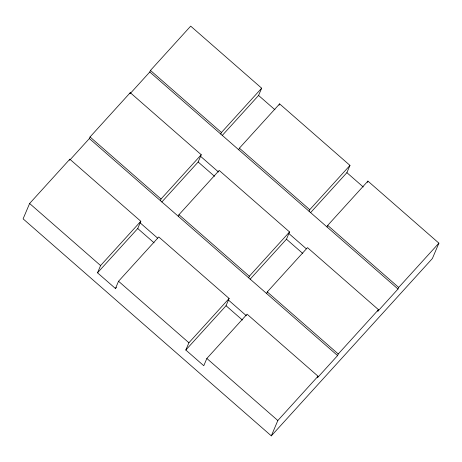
<?xml version="1.0" encoding="UTF-8"?>
<svg xmlns="http://www.w3.org/2000/svg" width="462" height="462" viewBox="0 0 462 462"><rect width="100%" height="100%" fill="white"/><g stroke="black" fill="none" stroke-linecap="round" stroke-linejoin="round"><path stroke-width="0.69" d="M116.43 287.439L115.46 288.507L97.511 272.817L137.734 228.528L140.812 221.263L69.837 159.205L29.614 203.494L23.1 218.844L271.315 435.868L432.386 258.506L438.9 243.156L367.919 181.098L327.702 225.387L327.027 226.975M69.387 160.262L69.837 159.205M70.126 159.731L89.368 138.548L90.038 136.96L130.261 92.671L201.236 154.73L198.158 161.989L161.81 202.01M129.81 93.728L130.261 92.671M130.55 93.197L149.792 72.008L150.462 70.426L190.685 26.132L261.659 88.19L258.581 95.455L222.234 135.476M97.511 272.817L100.595 265.552L140.812 221.263M115.46 288.507L118.543 281.248L158.766 236.96L229.123 298.475L226.045 305.74L185.822 350.029L203.771 365.719L206.855 358.46L247.072 314.172L318.052 376.23L317.382 377.812L337.583 355.567L338.253 353.979L378.476 309.69L307.496 247.632L267.279 291.926L266.603 293.509M160.343 200.606L161.019 199.018L201.236 154.73M178.292 216.297L178.967 214.709L219.19 170.42L289.547 231.941L286.469 239.201L250.121 279.221M220.767 134.067L221.442 132.484L261.659 88.19M238.715 149.763L239.391 148.175L279.614 103.886L349.971 165.402L346.893 172.667L310.545 212.687M279.048 105.203L279.614 103.886M185.822 350.029L188.906 342.764L229.123 298.475M248.654 277.818L249.33 276.23L289.547 231.941M309.078 211.278L309.754 209.696L349.971 165.402M367.359 182.421L367.919 181.098M271.315 435.868L277.829 420.518L318.052 376.23M378.476 309.69L377.801 311.278L398.007 289.033L398.677 287.445L438.9 243.156M258.581 95.455L274.948 109.765M346.893 172.667L363.253 186.977M150.462 70.426L221.442 132.484M239.391 148.175L309.754 209.696M327.702 225.387L398.677 287.445M149.792 72.008L398.007 289.033M200.566 156.312L218.514 172.008M288.877 233.524L306.294 248.758M198.158 161.989L214.524 176.299M286.469 239.201L302.829 253.511M90.038 136.96L161.019 199.018M178.967 214.709L249.33 276.23M267.279 291.926L338.253 353.979M89.368 138.548L337.583 355.567M140.142 222.851L157.565 238.08M228.453 300.063L246.402 315.754M137.734 228.528L154.1 242.833M226.045 305.74L242.406 320.045M29.614 203.494L100.595 265.552M118.543 281.248L188.906 342.764M206.855 358.46L277.829 420.518"/></g></svg>
